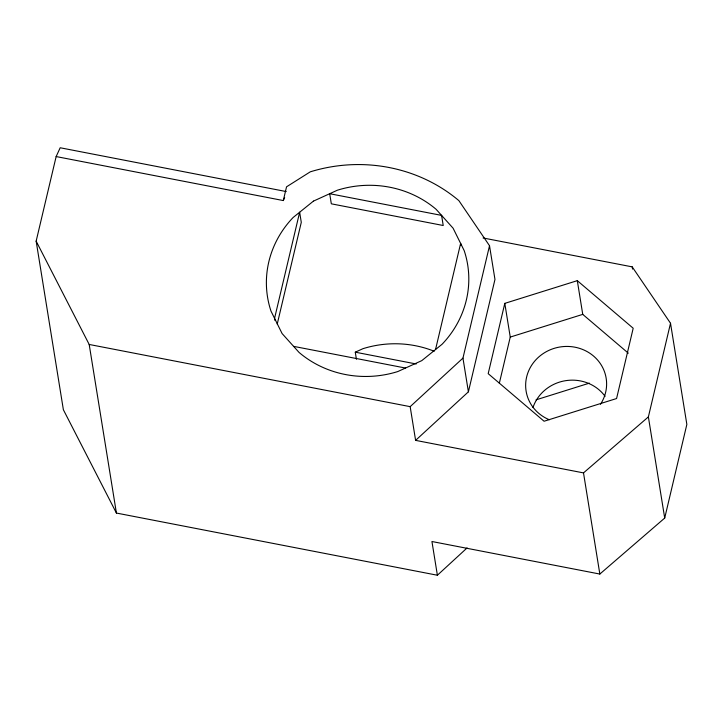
<?xml version="1.0" encoding="UTF-8"?>
<svg xmlns="http://www.w3.org/2000/svg" width="723" height="723" viewBox="0 0 723 723"><rect width="100%" height="100%" fill="white"/><g stroke="black" fill="none" stroke-linecap="round" stroke-linejoin="round"><path stroke-width="1.08" d="M467.076 547.935L437.388 575.237L116.412 513.05L63.371 409.733L36.15 241.148L56.15 156.557L60.19 147.763L286.236 191.559M56.15 156.557L283.299 200.56L286.543 186.823L310.275 171.83A153.529 144.555 -9.2 0 1 458.87 200.623L489.516 245.73L494.966 279.449L468.396 391.83L415.608 440.37L410.167 406.651L462.955 358.111L489.516 245.73M277.234 324.076L301.283 222.341L299.647 212.228L274.568 318.337L274.894 320.361M435.544 349.525L460.632 243.416L460.958 245.44M504.799 303.371L488.188 373.655L544.076 421.238L616.574 398.536L633.194 328.242L577.306 280.66L504.799 303.371L510.248 337.081L499.34 383.208M437.388 575.237L431.938 541.518L599.837 574.053L664.708 518.066L648.377 416.909L670.519 323.253L632.209 266.868L483.091 237.975M664.708 518.066L686.85 424.41L670.519 323.253M283.299 200.56L284.645 197.632M415.608 440.37L583.506 472.896L648.377 416.909M356.421 359.268L355.282 352.182L362.973 348.676A101.356 95.427 -9.2 0 1 434.189 351.242M510.248 337.081L582.747 314.378L628.314 353.176M536.059 399.846L589.372 383.145M355.282 352.182L416.213 363.985M293.61 346.362L405.504 368.043M36.15 241.148L89.191 344.464L410.167 406.651M632.209 266.868L632.562 269.092M577.306 280.66L582.747 314.378M583.506 472.896L599.837 574.053M462.955 358.111L468.396 391.83M89.191 344.464L116.412 513.05M549.308 419.738A40.542 38.174 -9.2 0 1 530.067 367.935A40.542 38.174 -9.2 0 1 586.082 351.044A40.542 38.174 -9.2 0 1 600.461 404.32M532.968 407.564A40.542 38.174 -9.2 0 1 565.729 380.66A40.542 38.174 -9.2 0 1 605.088 396.34M313.421 201.13L293.14 217.478A101.356 95.427 -9.2 0 0 270.998 311.134L282.106 333.565L299.042 352.417A101.356 95.427 -9.2 0 0 397.804 371.55L421.78 360.632L442.06 344.275A101.356 95.427 -9.2 0 0 464.193 250.619L453.086 228.188L436.15 209.336A101.356 95.427 -9.2 0 0 337.388 190.203L313.421 201.13M441.59 215.391L329.688 193.71L331.324 203.823L443.217 225.504L441.59 215.391"/></g></svg>
